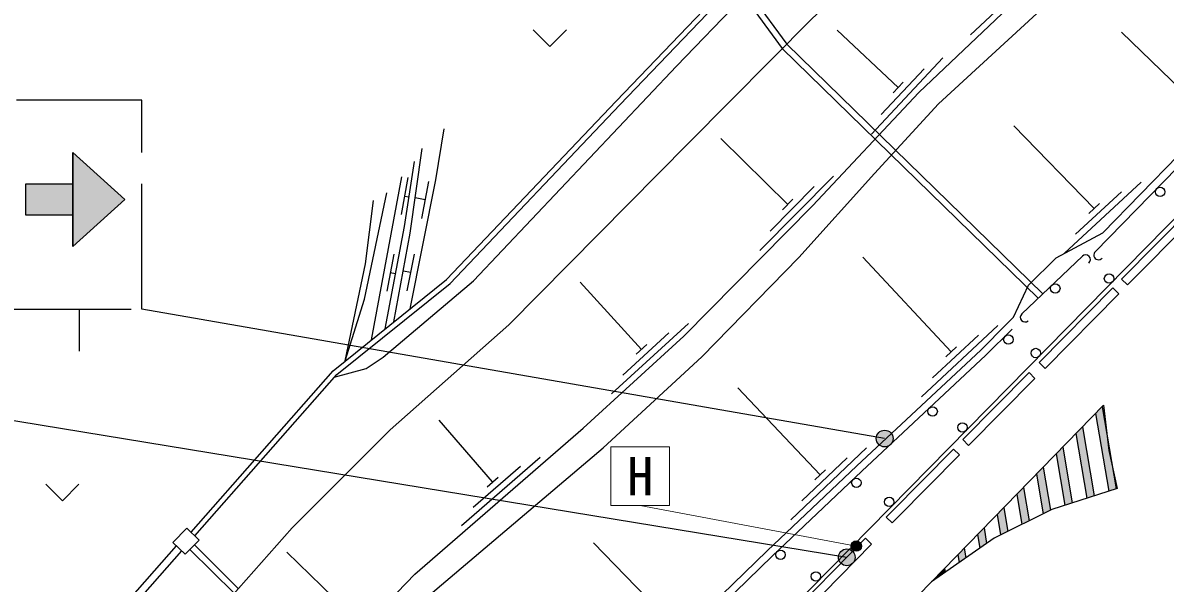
# Model space of a CAD drawing. Units: millimetres at full size, sheet at 1:1000; details may follow other scales. Extents: x 40000 to 680000, y 20000 to 380000.
# Drawn here: x 161694 to 216388, y 312850 to 339660 of the extents above; entities that cross this region are included whole.
import ezdxf
from ezdxf.enums import TextEntityAlignment as Align

# ---------------------------------------------------------------- set-up
doc = ezdxf.new("R2010")
doc.units = ezdxf.units.MM
doc.header["$LTSCALE"] = 1000
doc.linetypes.add('DASHED', pattern=[7.5, 6, -1.5])
for name, color, linetype, lineweight in [('M-BGD', 7, 'Continuous', 25), ('M-STR-HTXT', 7, 'Continuous', 13), ('M-STR-STRC', 7, 'Continuous', 25)]:
    doc.layers.add(name, color=color, linetype=linetype, lineweight=lineweight)
doc.styles.add('ＭＳ ゴシック', font='')
doc.styles.get('ＭＳ ゴシック').set_extended_font_data('MS Gothic')

msp = doc.modelspace()

# ---------------------------------------------------------------- hatches: boundary and pattern name
at = {"layer": 'M-STR-STRC'}
for points in [[(164084, 330456), (164084, 328956), (166584, 331206), (164084, 333456), (164084, 331956)], [(164084, 331956), (161834, 331956), (161834, 330456), (164084, 330456)], [(213692, 319191), (213615, 319861), (213370, 321293), (213056, 320971), (213691, 317252), (214040, 317365), (213849, 318489)], [(202621, 319553, -1), (203295, 319983, -1)], [(212428, 320326), (212114, 320004), (212641, 316913), (212991, 317026)], [(211485, 319360), (211171, 319038), (211591, 316574), (211941, 316687)], [(210543, 318394), (210228, 318071), (210553, 316169), (210893, 316338)], [(209600, 317427), (209286, 317105), (209532, 315662), (209872, 315831)], [(208657, 316461), (208343, 316139), (208511, 315155), (208851, 315324)], [(207715, 315494), (207400, 315172), (207511, 314522), (207841, 314752)], [(201818, 314743, -1), (201379, 314504, -1)], [(206772, 314528), (206458, 314206), (206521, 313834), (206851, 314064)], [(200807, 313869, -1), (201482, 314299, -1)], [(205861, 313376), (205829, 313561), (205515, 313239), (205531, 313146)]]:
    msp.add_hatch(color=256, dxfattribs=at).paths.add_polyline_path(points)

# ---------------------------------------------------------------- linework, layer by layer
at = {"layer": 'M-BGD'}
for p, q in [((207070, 339083), (210696, 342525)), ((213050, 328722), (226458, 342464)), ((203597, 336570), (200680, 339307)), ((218003, 335631), (214304, 339214)), ((198055, 338429), (210310, 326483)), ((202324, 334336), (205745, 337983)), ((202790, 335271), (204842, 337459)), ((203358, 336315), (203837, 336826)), ((212992, 330783), (209143, 334728)), ((198316, 330970), (195119, 334134)), ((178387, 324489), (179834, 332298)), ((180130, 332253), (179803, 330483)), ((180791, 330304), (181140, 332070)), ((196984, 328771), (200501, 332325)), ((211565, 328644), (215234, 332041)), ((197474, 329693), (199584, 331825)), ((212095, 329543), (214296, 331582)), ((179966, 331368), (180183, 331328)), ((180965, 331187), (180478, 331284)), ((198070, 330721), (198562, 331219)), ((212735, 330545), (213249, 331020)), ((214305, 327402), (217766, 330899)), ((187937, 300940), (217368, 330829)), ((214589, 327120), (218051, 330618)), ((179453, 328595), (179125, 326825)), ((180103, 326830), (180452, 328596)), ((206146, 323912), (201918, 328446)), ((209522, 325735), (212426, 328494)), ((179289, 327710), (179542, 327663)), ((180278, 327713), (179909, 327786)), ((191318, 324036), (188373, 327259)), ((214589, 327120), (214305, 327402)), ((210352, 323408), (213882, 326974)), ((210636, 323126), (214166, 326692)), ((214166, 326692), (213882, 326974)), ((189878, 321906), (193569, 325279)), ((204727, 321769), (208383, 325179)), ((190414, 322802), (192628, 324826)), ((205254, 322670), (207448, 324716)), ((191060, 323800), (191577, 324272)), ((205890, 323674), (206402, 324151)), ((210636, 323126), (210352, 323408)), ((206702, 319720), (209871, 322922)), ((210156, 322640), (209871, 322922)), ((199867, 318037), (195923, 322192)), ((206980, 319432), (210156, 322640)), ((184186, 317693), (181620, 320651)), ((206980, 319432), (206702, 319720)), ((182690, 315601), (186468, 318877)), ((198467, 315881), (202093, 319323)), ((206539, 318986), (206255, 319267)), ((183249, 316483), (185516, 318449)), ((198986, 316787), (201162, 318853)), ((183921, 317463), (184450, 317922)), ((199614, 317796), (200121, 318278)), ((203320, 315731), (203034, 316012)), ((192622, 311075), (189024, 314786)), ((198917, 311813), (202037, 314995)), ((199203, 311533), (202323, 314715)), ((202323, 314715), (202037, 314995)), ((177378, 311379), (174326, 314333))]:
    msp.add_line(p, q, dxfattribs=at)
at = {"layer": 'M-BGD', "linetype": 'DASHED'}
for p, q in [((195860, 341422), (198055, 338429)), ((196102, 341599), (198267, 338644)), ((169905, 314678), (172020, 312585)), ((169694, 314465), (171821, 312359))]:
    msp.add_line(p, q, dxfattribs=at)
at = {"layer": 'M-BGD'}
for points in [[(176605, 322699), (178126, 323114), (178950, 323667), (183279, 327321), (192994, 337583), (196065, 340802), (199090, 343491), (202174, 346283)], [(141157, 272650), (147997, 278242), (157936, 287930), (165509, 295993), (169923, 300660), (175594, 307973), (177459, 310168), (180466, 313276), (188525, 320264), (193346, 324669), (199510, 330897), (204601, 336326), (214079, 345324)], [(142137, 271607), (148593, 276932), (152726, 281051), (160022, 288544), (166007, 294677), (171485, 300299), (174300, 304187), (177897, 308741), (181211, 312317), (189480, 319320), (194209, 323676), (198841, 328425), (202477, 332457), (205542, 335778), (210834, 340649), (215895, 345322)], [(138195, 275803), (145388, 282638), (155022, 293492), (161202, 300434), (168720, 308863), (174597, 315489), (179283, 320186), (184958, 325213), (193569, 333903), (199481, 339868), (205143, 345033)], [(208814, 325255), (209132, 325572), (209852, 327101), (211164, 328421), (213397, 329605), (218810, 335171), (228425, 345119)], [(169747, 315285), (176549, 323014), (181983, 327375), (190097, 335913), (195413, 341470)], [(169926, 315111), (176722, 322833), (182152, 327190), (190278, 335740), (195592, 341296)], [(186127, 339332), (186923, 338537), (187718, 339332)], [(198267, 338644), (198274, 338635), (210527, 326690)], [(180240, 325976), (181461, 332147), (181873, 334592)], [(179462, 325352), (180242, 329598), (180809, 333650)], [(179044, 325016), (179967, 329923), (180443, 333024)], [(177130, 323481), (178054, 326442), (179127, 331522)], [(177130, 323481), (178093, 328128), (178477, 331161)], [(147821, 265556), (155174, 271210), (158099, 273731), (166219, 282450), (175080, 291908), (183171, 300048), (189970, 306762), (197575, 314137), (201866, 318211), (207807, 323752), (209061, 325007)], [(154569, 271186), (154953, 271481), (157856, 273984), (165963, 282689), (174828, 292151), (182924, 300296), (189725, 307012), (197332, 314390), (201626, 318466), (207564, 324004), (208814, 325255)], [(203034, 316012), (203269, 316251), (206255, 319267)], [(203320, 315731), (203554, 315970), (206539, 318986)], [(162791, 317587), (163587, 316792), (164382, 317587)], [(142326, 284902), (154662, 298518), (163560, 308393), (169049, 314639)], [(142586, 284667), (154921, 298284), (163821, 308160), (169300, 314394)]]:
    msp.add_lwpolyline(points, dxfattribs=at)
msp.add_lwpolyline([(169469, 314231), (170131, 314912), (169542, 315484), (168881, 314802)], close=True, dxfattribs=at)
for centre in [(216144, 331571), (213700, 327424), (211129, 326951), (208880, 324507), (210192, 323862), (205255, 321064), (206684, 320299), (201602, 317650), (203175, 316736), (197976, 314207), (199667, 313173)]:
    msp.add_circle(centre, 225, dxfattribs=at)
for centre, start, end in [((213197, 328550), 130.4639, 320.948), ((212581, 328331), 313.5342, 133.5342), ((209677, 325571), 133.5342, 313.5342)]:
    msp.add_arc(centre, 225, start, end, dxfattribs=at)
at = {"layer": 'M-STR-HTXT'}
msp.add_line((201598, 314624), (191254, 316568), dxfattribs=at)
msp.add_lwpolyline([(189848, 319380), (192660, 319380), (192660, 316568), (189848, 316568)], close=True, dxfattribs=at)
at = {"layer": 'M-STR-STRC', "linetype": 'DASHED'}
for p, q in [((167384, 335956), (153384, 335956)), ((167384, 325956), (167384, 335956)), ((153384, 325956), (167384, 325956)), ((164384, 325956), (164384, 323956))]:
    msp.add_line(p, q, dxfattribs=at)
at = {"layer": 'M-STR-STRC'}
for p, q in [((164084, 333456), (164084, 328956)), ((164084, 333456), (166584, 331206)), ((166584, 331206), (164084, 328956)), ((202958, 319768), (167384, 325956)), ((201144, 314084), (140716, 323973)), ((205201, 312917), (213441, 321365)), ((213370, 321293), (214040, 317365)), ((213056, 320971), (213691, 317252)), ((212114, 320004), (212641, 316913)), ((212428, 320326), (212991, 317026)), ((211171, 319038), (211591, 316574)), ((211485, 319360), (211941, 316687)), ((210543, 318394), (210893, 316338)), ((210228, 318071), (210553, 316169)), ((209600, 317427), (209872, 315831)), ((209286, 317105), (209532, 315662)), ((208343, 316139), (208511, 315155)), ((208657, 316461), (208851, 315324)), ((207400, 315172), (207511, 314522)), ((207715, 315494), (207841, 314752)), ((206772, 314528), (206851, 314064)), ((206458, 314206), (206521, 313834)), ((205829, 313561), (205861, 313376)), ((175628, 282597), (205201, 312917)), ((205515, 313239), (205531, 313146))]:
    msp.add_line(p, q, dxfattribs=at)
for points in [[(164084, 331956), (164084, 333456), (166584, 331206), (164084, 328956)], [(161834, 331956), (164084, 331956), (164084, 330456), (161834, 330456)]]:
    msp.add_lwpolyline(points, close=True, dxfattribs=at)
msp.add_lwpolyline([(213441, 321365), (213692, 319191), (214095, 317383), (210955, 316368), (208202, 315002), (205201, 312917)], dxfattribs=at)
for centre, radius in [((202958, 319768), 400), ((201598, 314624), 250), ((201144, 314084), 400)]:
    msp.add_circle(centre, radius, dxfattribs=at)

# ---------------------------------------------------------------- texts
at = {"layer": 'M-STR-HTXT', "style": 'ＭＳ ゴシック'}
msp.add_text('H', height=1833, dxfattribs=at).set_placement((191254, 317974), align=Align.MIDDLE_CENTER)

doc.saveas('drawing.dxf')
